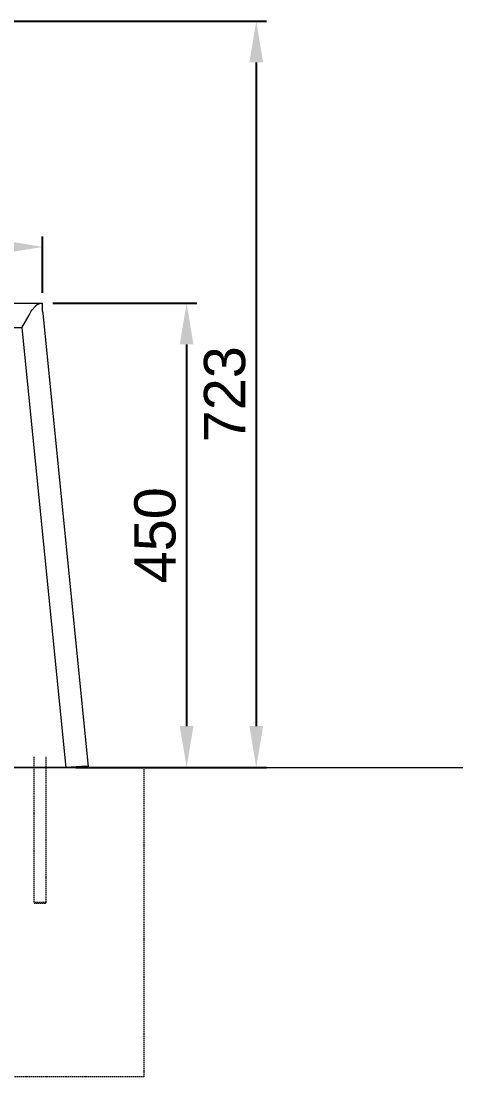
# Model space of a CAD drawing. Header units: millimetres. Extents: x -217 to 4976, y -41 to 3356.
# Drawn here: x 4548 to 4976, y 2234 to 3258 of the extents above; entities that cross this region are included whole.
import ezdxf

# ---------------------------------------------------------------- set-up
doc = ezdxf.new("R2010")
doc.units = ezdxf.units.MM
doc.linetypes.add('HIDDEN', pattern=[1.905, 1.27, -0.635])
for name, color, linetype, lineweight in [('ZANO_R', 7, 'Continuous', 0), ('ZANO_R_przerywana', 7, 'HIDDEN', 0), ('ZANO_W', 1, 'Continuous', 0)]:
    doc.layers.add(name, color=color, linetype=linetype, lineweight=lineweight)
doc.styles.add('Arial', font='arial.ttf')
doc.styles.get("Standard").update_dxf_attribs({"font": 'ARIALUNI.TTF'})
doc.dimstyles.new('pl i ang', dxfattribs={"dimtxt": 50, "dimasz": 50, "dimexe": 1.25, "dimexo": 0.625, "dimgap": 10, "dimtad": 1, "dimtoh": 1, "dimtxsty": 'Standard', "dimcen": 2.5, "dimclrd": 1, "dimclre": 1, "dimclrt": 1, "dimadec": 0, "dimazin": 0, "dimtfac": 1, "dimtmove": 0, "dimatfit": 3, "dimfxl": 1, "dimarcsym": 1})

# ---------------------------------------------------------------- blocks, each defined once
blk = doc.blocks.new('*D422')
at = {"layer": 'ZANO_W', "color": 1, "lineweight": -2}
for p, q in [((4578.5, 2984.4), (4718.1, 2984.4)), ((4708.1, 2944.4), (4708.1, 2574.4)), ((4600.9, 2534.4), (4718.1, 2534.4))]:
    blk.add_line(p, q, dxfattribs=at)
at = {"layer": 'ZANO_W', "color": 1}
for points in [[(4714.7, 2944.4), (4701.4, 2944.4), (4708.1, 2984.4)], [(4701.4, 2574.4), (4714.7, 2574.4), (4708.1, 2534.4)]]:
    blk.add_solid(points, dxfattribs=at)
at = {"layer": 'ZANO_W', "color": 1, "insert": (4677.6, 2759.4), "char_height": 40, "attachment_point": 5, "rotation": 90, "style": 'Arial'}
blk.add_mtext('450', dxfattribs=at)
blk = doc.blocks.new('*D423')
at = {"layer": 'ZANO_W', "color": 1, "lineweight": -2}
blk.add_arc((3924.3, 2534.4), 167.4, 98.0343, 166.2756, dxfattribs=at)
at = {"layer": 'ZANO_W', "color": 1}
for points in [[(3901, 2693.5), (3900.7, 2706.8), (3940.9, 2701)], [(3755, 2574.9), (3768.3, 2573.3), (3756.9, 2534.4)]]:
    blk.add_solid(points, dxfattribs=at)
at = {"layer": 'ZANO_W', "color": 1, "insert": (3791.3, 2681.3), "char_height": 40, "attachment_point": 5, "rotation": 42.155, "style": 'Arial'}
blk.add_mtext('96%%d', dxfattribs=at)
blk = doc.blocks.new('*D425')
at = {"layer": 'ZANO_W', "color": 1, "lineweight": -2}
for p, q in [((4050.5, 3257.8), (4785.5, 3257.8)), ((4775.5, 3217.8), (4775.5, 2574.4)), ((4600.9, 2534.4), (4785.5, 2534.4))]:
    blk.add_line(p, q, dxfattribs=at)
at = {"layer": 'ZANO_W', "color": 1}
for points in [[(4782.2, 3217.8), (4768.9, 3217.8), (4775.5, 3257.8)], [(4768.9, 2574.4), (4782.2, 2574.4), (4775.5, 2534.4)]]:
    blk.add_solid(points, dxfattribs=at)
at = {"layer": 'ZANO_W', "color": 1, "insert": (4745.1, 2896.1), "char_height": 40, "attachment_point": 5, "rotation": 90, "style": 'Arial'}
blk.add_mtext('723', dxfattribs=at)
blk = doc.blocks.new('*D426')
at = {"layer": 'ZANO_W', "color": 1, "lineweight": -2}
for p, q in [((4094, 3083.3), (4094, 3028.9)), ((4568.5, 2994.4), (4568.5, 3048.9)), ((4134, 3038.9), (4528.5, 3038.9))]:
    blk.add_line(p, q, dxfattribs=at)
at = {"layer": 'ZANO_W', "color": 1}
for points in [[(4134, 3045.6), (4134, 3032.3), (4094, 3038.9)], [(4528.5, 3032.3), (4528.5, 3045.6), (4568.5, 3038.9)]]:
    blk.add_solid(points, dxfattribs=at)
at = {"layer": 'ZANO_W', "color": 1, "insert": (4331.3, 3069.3), "char_height": 40, "attachment_point": 5, "style": 'Arial'}
blk.add_mtext('475', dxfattribs=at)

msp = doc.modelspace()

# ---------------------------------------------------------------- linework, layer by layer
at = {"layer": 'ZANO_R'}
for p, q in [((4269.1, 2984.4), (4567.2, 2984.4)), ((4558.6, 2977.9), (4559.1, 2978.6)), ((4559.1, 2978.6), (4559.6, 2979.3)), ((4559.6, 2979.3), (4560.1, 2979.9)), ((4560.1, 2979.9), (4560.6, 2980.5)), ((4560.6, 2980.5), (4561.1, 2981.1)), ((4561.1, 2981.1), (4561.4, 2981.3)), ((4561.4, 2981.3), (4561.6, 2981.6)), ((4561.6, 2981.6), (4561.9, 2981.8)), ((4561.9, 2981.8), (4562.1, 2982)), ((4562.1, 2982), (4562.4, 2982.2)), ((4562.4, 2982.2), (4562.6, 2982.5)), ((4562.6, 2982.5), (4562.8, 2982.6)), ((4562.8, 2982.6), (4563.1, 2982.8)), ((4563.1, 2982.8), (4563.3, 2983)), ((4563.3, 2983), (4563.5, 2983.2)), ((4563.5, 2983.2), (4563.8, 2983.3)), ((4563.8, 2983.3), (4564, 2983.5)), ((4564, 2983.5), (4564.2, 2983.6)), ((4564.2, 2983.6), (4564.5, 2983.7)), ((4564.5, 2983.7), (4564.7, 2983.8)), ((4564.7, 2983.8), (4564.9, 2983.9)), ((4564.9, 2983.9), (4565, 2984)), ((4565, 2984), (4565.1, 2984)), ((4565.1, 2984), (4565.2, 2984.1)), ((4565.2, 2984.1), (4565.4, 2984.1)), ((4565.4, 2984.1), (4565.5, 2984.1)), ((4565.5, 2984.1), (4565.6, 2984.2)), ((4565.6, 2984.2), (4565.7, 2984.2)), ((4565.7, 2984.2), (4565.8, 2984.2)), ((4565.8, 2984.2), (4565.9, 2984.3)), ((4565.9, 2984.3), (4566, 2984.3)), ((4566, 2984.3), (4566.2, 2984.3)), ((4566.2, 2984.3), (4566.3, 2984.3)), ((4566.3, 2984.3), (4566.4, 2984.4)), ((4566.4, 2984.4), (4566.5, 2984.4)), ((4566.5, 2984.4), (4566.6, 2984.4)), ((4566.6, 2984.4), (4566.7, 2984.4)), ((4566.7, 2984.4), (4566.8, 2984.4)), ((4566.8, 2984.4), (4566.9, 2984.4)), ((4566.9, 2984.4), (4567, 2984.4)), ((4567, 2984.4), (4567.2, 2984.4)), ((4567.2, 2984.4), (4568.5, 2984.4)), ((4568.5, 2976.4), (4568.5, 2984.4)), ((4548.5, 2960.4), (4555.4, 2972.9)), ((4555.4, 2972.9), (4556.5, 2974.7)), ((4556.5, 2974.7), (4557.6, 2976.5)), ((4557.6, 2976.5), (4558.6, 2977.9)), ((4568.6, 2976.2), (4568.6, 2976.3)), ((4568.7, 2976.1), (4568.6, 2976.2)), ((4568.7, 2976), (4568.7, 2976.1)), ((4568.8, 2975.9), (4568.7, 2976)), ((4568.8, 2975.8), (4568.8, 2975.9)), ((4568.8, 2975.9), (4568.8, 2975.9)), ((4568.9, 2975.7), (4568.8, 2975.8)), ((4568.9, 2975.6), (4568.9, 2975.7)), ((4569, 2975.4), (4568.9, 2975.6)), ((4569, 2975.3), (4569, 2975.4)), ((4569, 2975.3), (4569, 2975.4)), ((4569, 2975.2), (4569, 2975.3)), ((4569, 2975.2), (4569, 2975.3)), ((4569, 2975.1), (4569, 2975.2)), ((4569, 2975.1), (4569, 2975.2)), ((4569, 2975), (4569, 2975.1)), ((4569, 2975), (4569, 2975.1)), ((4569.1, 2974.9), (4569, 2975)), ((4569.1, 2974.9), (4569, 2975)), ((4569, 2974.2), (4569.1, 2974.3)), ((4569, 2974.2), (4569.1, 2974.3)), ((4569, 2974), (4569, 2974.2)), ((4569, 2974.1), (4569, 2974.2)), ((4569, 2974), (4569, 2974.1)), ((4569, 2973.9), (4569, 2974)), ((4569, 2973.8), (4569, 2973.9)), ((4569.1, 2974.8), (4569.1, 2974.9)), ((4569.1, 2974.8), (4569.1, 2974.9)), ((4612.9, 2535.1), (4569.1, 2974.8)), ((4569.1, 2974.7), (4569.1, 2974.8)), ((4569.1, 2974.7), (4569.1, 2974.8)), ((4569.1, 2974.6), (4569.1, 2974.7)), ((4569.1, 2974.6), (4569.1, 2974.7)), ((4569.1, 2974.5), (4569.1, 2974.6)), ((4569.1, 2974.5), (4569.1, 2974.6)), ((4569.1, 2974.4), (4569.1, 2974.5)), ((4569.1, 2974.4), (4569.1, 2974.5)), ((4569.1, 2974.3), (4569.1, 2974.4)), ((4569.1, 2974.3), (4569.1, 2974.4)), ((4548.5, 2960.4), (4270.7, 2960.4)), ((4548.5, 2960.4), (4590.9, 2534.4)), ((4667.1, 2534.4), (3867.1, 2534.4)), ((4606.1, 2535.2), (4590.9, 2534.4)), ((4591.7, 2534.5), (4601, 2534.6)), ((4601, 2534.6), (4602.4, 2534.6)), ((4602.4, 2534.6), (4603.4, 2534.6)), ((4603.4, 2534.6), (4603.9, 2534.5)), ((4603.9, 2534.5), (4604.1, 2534.5)), ((4604.1, 2534.5), (4604.2, 2534.5)), ((4604.2, 2534.4), (4604.2, 2534.5)), ((4604.2, 2534.5), (4604.4, 2534.5)), ((4604.4, 2534.5), (4604.4, 2534.5)), ((4604.4, 2534.5), (4604.5, 2534.5)), ((4604.5, 2534.5), (4604.6, 2534.5)), ((4604.6, 2534.5), (4604.6, 2534.4)), ((4604.6, 2534.4), (4604.7, 2534.4)), ((4604.7, 2534.4), (4604.7, 2534.4)), ((4610, 2535.3), (4606.1, 2535.2)), ((4608.1, 2534.4), (4612.5, 2534.9)), ((4611.3, 2535.3), (4610, 2535.3)), ((4611.7, 2535.3), (4611.3, 2535.3)), ((4612.2, 2535.2), (4611.7, 2535.3)), ((4612.7, 2535.2), (4612.2, 2535.2)), ((4612.5, 2534.9), (4612.5, 2534.9)), ((4612.5, 2534.9), (4612.6, 2534.9)), ((4612.6, 2534.9), (4612.6, 2534.9)), ((4612.6, 2534.9), (4612.6, 2534.9)), ((4612.6, 2534.9), (4612.6, 2534.9)), ((4612.6, 2534.9), (4612.6, 2534.9)), ((4612.6, 2534.9), (4612.6, 2534.9)), ((4612.6, 2534.9), (4612.6, 2534.9)), ((4612.6, 2534.9), (4612.6, 2534.9)), ((4612.6, 2534.9), (4612.6, 2534.9)), ((4612.6, 2534.9), (4612.6, 2534.9)), ((4612.6, 2534.9), (4612.6, 2534.9)), ((4612.6, 2534.9), (4612.7, 2534.9)), ((4612.9, 2535.1), (4612.7, 2535.2)), ((4612.7, 2534.9), (4612.7, 2534.9)), ((4612.7, 2534.9), (4612.7, 2534.9)), ((4612.7, 2534.9), (4612.7, 2534.9)), ((4612.7, 2534.9), (4612.7, 2534.9)), ((4612.7, 2534.9), (4612.7, 2534.9)), ((4612.7, 2534.9), (4612.7, 2534.9)), ((4612.7, 2534.9), (4612.7, 2534.9)), ((4612.7, 2534.9), (4612.7, 2534.9)), ((4612.7, 2534.9), (4612.7, 2534.9)), ((4612.7, 2534.9), (4612.7, 2534.9)), ((4612.7, 2534.9), (4612.8, 2534.9)), ((4612.8, 2535), (4612.9, 2535.1)), ((4612.8, 2534.9), (4612.8, 2535)), ((4612.8, 2535), (4612.8, 2535)), ((4612.8, 2535), (4612.8, 2535)), ((4612.8, 2535), (4612.8, 2535)), ((4612.8, 2535), (4612.8, 2535)), ((4612.8, 2535), (4612.8, 2535)), ((4612.8, 2535), (4612.8, 2535)), ((4612.8, 2535), (4612.8, 2535)), ((4612.8, 2535), (4612.8, 2535)), ((4612.8, 2535), (4612.8, 2535)), ((4612.8, 2535), (4612.8, 2535)), ((4612.8, 2535), (4612.8, 2535)), ((4612.8, 2535), (4612.8, 2535)), ((4612.8, 2534.9), (4612.8, 2534.9)), ((4612.8, 2534.9), (4612.8, 2534.9)), ((4612.8, 2534.9), (4612.8, 2534.9)), ((4612.8, 2534.9), (4612.8, 2534.9)), ((4612.8, 2534.9), (4612.8, 2534.9)), ((4612.9, 2535.1), (4612.9, 2535.1)), ((4612.9, 2535.1), (4612.9, 2535.1)), ((4612.9, 2535.1), (4612.9, 2535.1)), ((4612.9, 2535.1), (4612.9, 2535.1)), ((4612.9, 2535.1), (4612.9, 2535.1))]:
    msp.add_line(p, q, dxfattribs=at)
msp.add_lwpolyline([(-166.8, 2534.4), (4975.7, 2534.4)], dxfattribs=at)
at = {"layer": 'ZANO_R_przerywana'}
for p, q in [((4560.1, 2544.5), (4560.1, 2403.4)), ((4572.1, 2403.4), (4572.1, 2544.5)), ((4667.1, 2234.4), (4667.1, 2534.4)), ((4572.1, 2403.4), (4560.1, 2403.4)), ((4560.1, 2403.4), (4561.1, 2402.4)), ((4571.1, 2402.4), (4561.1, 2402.4)), ((4571.1, 2402.4), (4572.1, 2403.4)), ((4667.1, 2234.4), (3867.1, 2234.4))]:
    msp.add_line(p, q, dxfattribs=at)

# ---------------------------------------------------------------- dimensions: what is measured, and where the dimension line sits
at = {"layer": 'ZANO_W'}
for base, p1, picture, middle in [((4775.5, 2534.4), (4040.5, 3257.8), '*D425', (4745.1, 2896.1)), ((4708.1, 2534.4), (4568.5, 2984.4), '*D422', (4677.6, 2759.4))]:
    dim = msp.add_linear_dim(base=base, p1=p1, p2=(4590.9, 2534.4), angle=90, dimstyle='pl i ang', override={"dimtxt": 40, "dimasz": 40, "dimexe": 10, "dimexo": 10, "dimtoh": 0, "dimdec": 0, "dimtxsty": 'Arial', "dimtdec": 0, "dimtmove": 1}, dxfattribs=at)
    dim.commit()
    dim.dimension.update_dxf_attribs({"geometry": picture, "text_midpoint": middle})
dim = msp.add_linear_dim(base=(4568.5409, 3038.95), p1=(4093.982, 3093.2929), p2=(4568.5409, 2984.4215), dimstyle='pl i ang', override={"dimtxt": 40, "dimasz": 40, "dimexe": 10, "dimexo": 10, "dimtoh": 0, "dimdec": 0, "dimtxsty": 'Arial', "dimtdec": 0, "dimtmove": 1}, dxfattribs=at)
dim.commit()
dim.dimension.update_dxf_attribs({"geometry": '*D426', "text_midpoint": (4331.2614, 3069.291)})
dim = msp.add_angular_dim_2l(base=(3850.3, 2684.6), line1=((3968.1, 2974.9), (3924.3, 2535.1)), line2=((106.6, 2534.4), (4716.6, 2534.4)), dimstyle='pl i ang', override={"dimtxt": 40, "dimasz": 40, "dimexe": 10, "dimexo": 10, "dimtoh": 0, "dimdec": 0, "dimtxsty": 'Arial', "dimtdec": 0, "dimtmove": 1}, dxfattribs=at)
dim.commit()
dim.dimension.update_dxf_attribs({"geometry": '*D423', "text_midpoint": (3791.3, 2681.3)})

doc.saveas('drawing.dxf')
